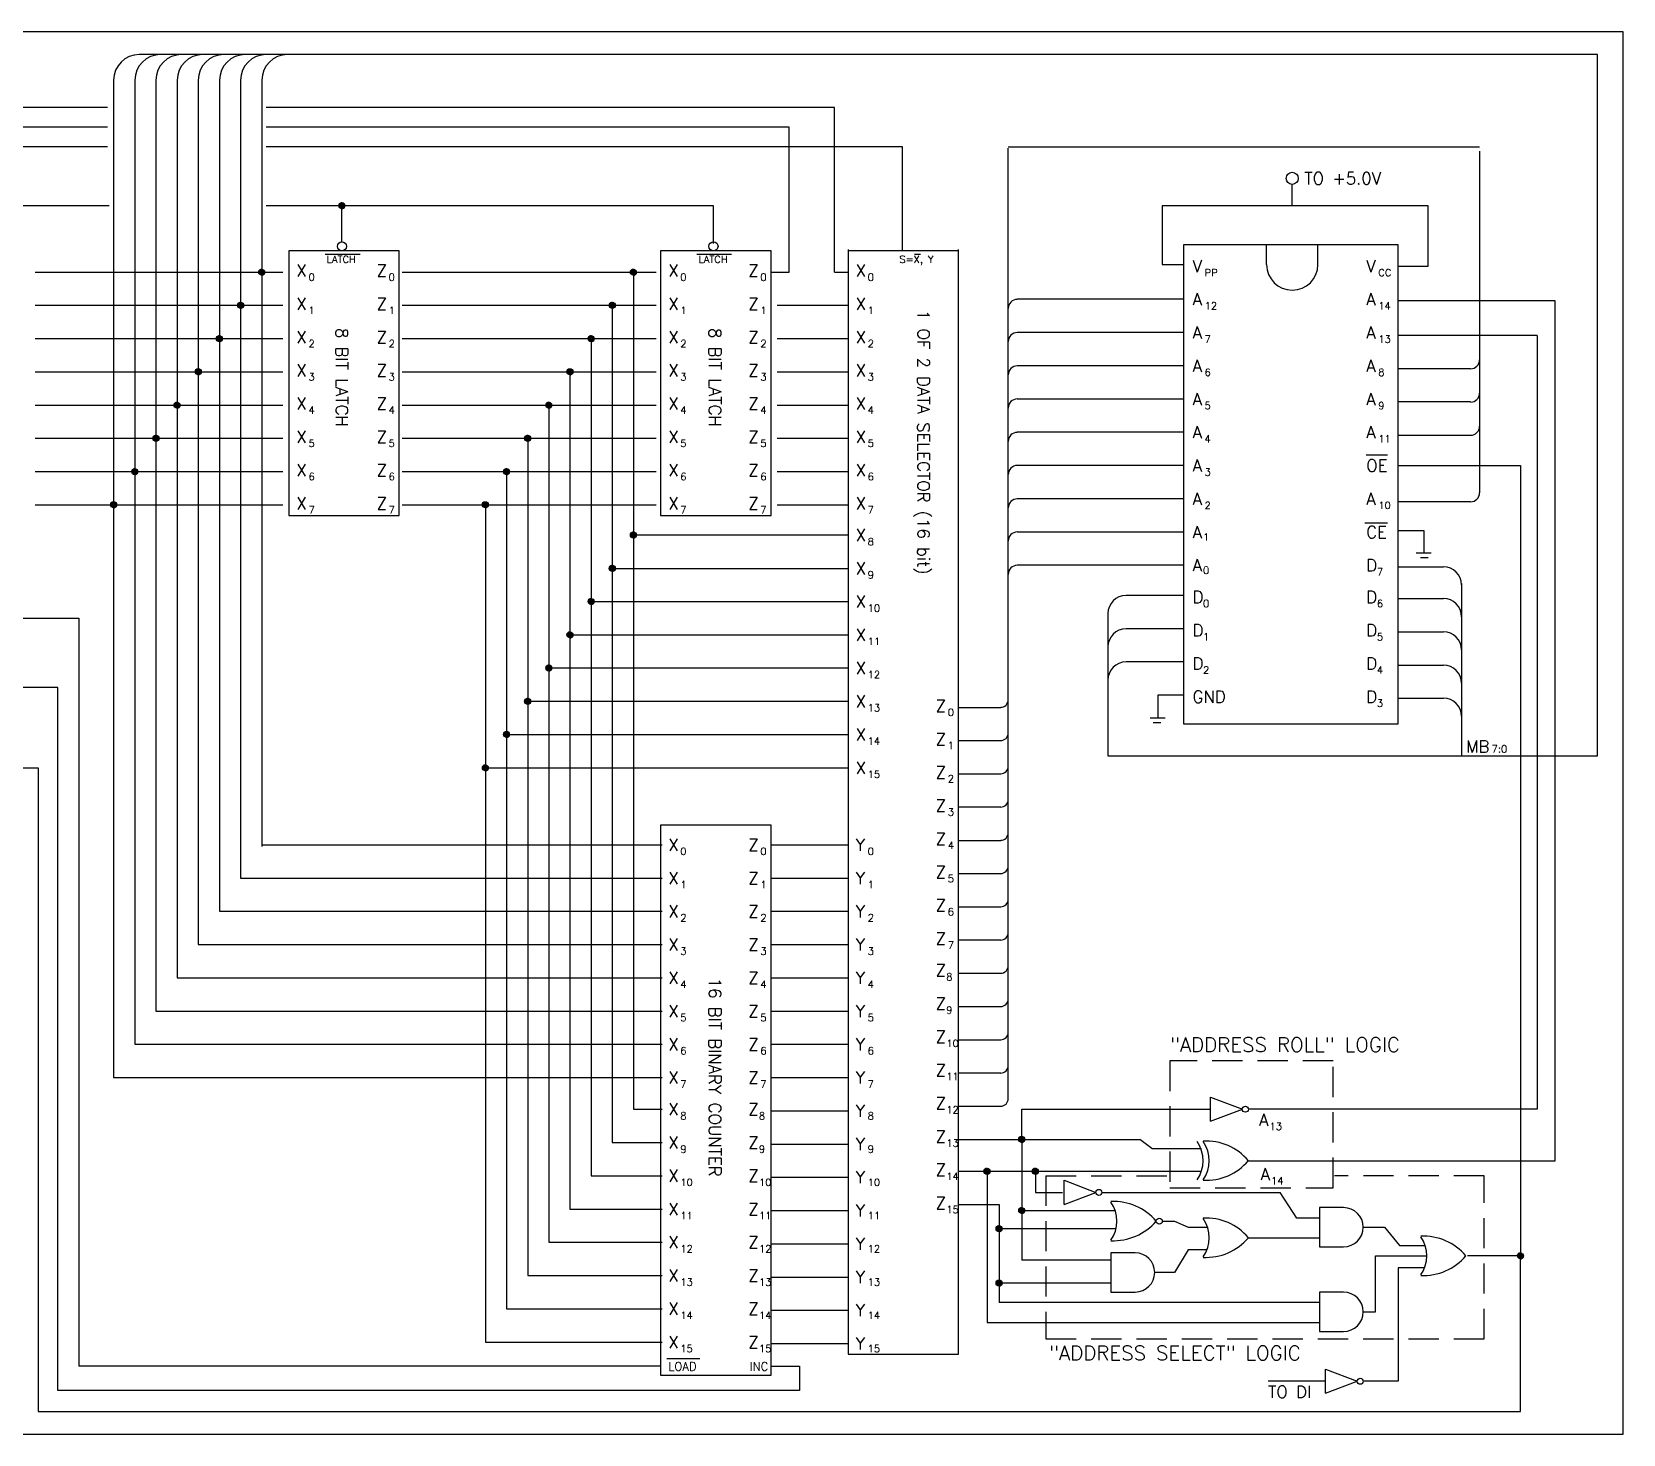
# Model space of a CAD drawing. Extents: x 0 to 223, y 0 to 116.
# Drawn here: x 91.2 to 222.9, y 0 to 116 of the extents above; entities that cross this region are included whole.
import ezdxf

# ---------------------------------------------------------------- set-up
doc = ezdxf.new("R2010")
doc.units = 0
doc.linetypes.add('DASHED', pattern=[0.75, 0.5, -0.25])
doc.layers.get('0').update_dxf_attribs({"linetype": 'CONTINUOUS'})
doc.layers.add('DRAWLINES', color=7, linetype='CONTINUOUS')
doc.styles.get("Standard").update_dxf_attribs({"font": 'SIMPLEX.SHX', "height": 0.2})

# ---------------------------------------------------------------- blocks, each defined once
blk = doc.blocks.new('*X2')
at = {"color": 0, "linetype": 'CONTINUOUS'}
for p, q in [((31.75, 58.46), (32.04, 58.75)), ((31.75, 58.46), (32.04, 58.75)), ((31.75, 58.47), (32.03, 58.75)), ((31.75, 58.48), (32.02, 58.75)), ((31.75, 58.49), (32.01, 58.75)), ((31.75, 58.5), (32, 58.75)), ((31.75, 58.51), (31.99, 58.75)), ((31.75, 58.51), (31.99, 58.75)), ((31.75, 58.52), (31.98, 58.75)), ((31.75, 58.53), (31.97, 58.75)), ((31.75, 58.54), (31.96, 58.75)), ((31.76, 58.42), (32.08, 58.74)), ((31.76, 58.43), (32.07, 58.74)), ((31.76, 58.43), (32.07, 58.74)), ((31.76, 58.44), (32.06, 58.74)), ((31.76, 58.45), (32.05, 58.74)), ((31.76, 58.56), (31.94, 58.74)), ((31.76, 58.57), (31.93, 58.74)), ((31.76, 58.58), (31.92, 58.74)), ((31.77, 58.4), (32.1, 58.73)), ((31.77, 58.4), (32.1, 58.73)), ((31.77, 58.41), (32.09, 58.73)), ((31.77, 58.41), (32.09, 58.73)), ((31.77, 58.59), (31.91, 58.73)), ((31.78, 58.38), (32.12, 58.72)), ((31.78, 58.38), (32.12, 58.72)), ((31.78, 58.39), (32.11, 58.72)), ((31.78, 58.61), (31.89, 58.72)), ((31.79, 58.36), (32.14, 58.71)), ((31.79, 58.37), (32.13, 58.71)), ((31.79, 58.37), (32.13, 58.71)), ((31.79, 58.63), (31.87, 58.71)), ((31.8, 58.35), (32.15, 58.7)), ((31.8, 58.35), (32.15, 58.7)), ((31.8, 58.36), (32.14, 58.7)), ((31.81, 58.34), (32.16, 58.69)), ((31.81, 58.34), (32.16, 58.69)), ((31.81, 58.66), (31.84, 58.69)), ((31.82, 58.32), (32.18, 58.68)), ((31.82, 58.33), (32.17, 58.68)), ((31.82, 58.33), (32.17, 58.68)), ((31.83, 58.32), (32.18, 58.67)), ((31.83, 58.31), (32.19, 58.67)), ((31.84, 58.31), (32.19, 58.66)), ((31.84, 58.31), (32.19, 58.66)), ((31.85, 58.3), (32.2, 58.65)), ((31.85, 58.3), (32.2, 58.65)), ((31.86, 58.29), (32.21, 58.64)), ((31.86, 58.29), (32.21, 58.64)), ((31.87, 58.29), (32.21, 58.63)), ((31.87, 58.28), (32.22, 58.63)), ((31.88, 58.28), (32.22, 58.62)), ((31.89, 58.28), (32.22, 58.61)), ((31.89, 58.27), (32.23, 58.61)), ((31.9, 58.27), (32.23, 58.6)), ((31.9, 58.27), (32.23, 58.6)), ((31.91, 58.27), (32.23, 58.59)), ((31.92, 58.26), (32.24, 58.58)), ((31.92, 58.26), (32.24, 58.58)), ((31.93, 58.26), (32.24, 58.57)), ((31.94, 58.26), (32.24, 58.56)), ((31.94, 58.26), (32.24, 58.56)), ((31.95, 58.25), (32.25, 58.55)), ((31.96, 58.25), (32.25, 58.54)), ((31.97, 58.25), (32.25, 58.53)), ((31.97, 58.25), (32.25, 58.53)), ((31.98, 58.25), (32.25, 58.52)), ((31.99, 58.25), (32.25, 58.51)), ((32, 58.25), (32.25, 58.5)), ((32.01, 58.25), (32.25, 58.49)), ((32.02, 58.25), (32.25, 58.48)), ((32.03, 58.25), (32.25, 58.47)), ((32.04, 58.25), (32.25, 58.46)), ((32.05, 58.25), (32.25, 58.45)), ((32.06, 58.26), (32.24, 58.44)), ((32.07, 58.26), (32.24, 58.43)), ((32.08, 58.26), (32.24, 58.42)), ((32.1, 58.27), (32.23, 58.4)), ((32.12, 58.28), (32.22, 58.38)), ((32.14, 58.29), (32.21, 58.36))]:
    blk.add_line(p, q, dxfattribs=at)
blk = doc.blocks.new('TIEDOT')
at = {"layer": 'DRAWLINES', "linetype": 'CONTINUOUS'}
blk.add_circle((0, 0), 0.25, dxfattribs=at)
blk.add_blockref('*X2', (-32, -58.5), dxfattribs=at)

msp = doc.modelspace()

# ---------------------------------------------------------------- linework, layer by layer
at = {"layer": 'DRAWLINES', "linetype": 'CONTINUOUS'}
for p, q in [((220.75, 114.12), (100.12, 114.12)), ((220.75, 56.12), (220.75, 114.12)), ((98, 112), (98, 29.5)), ((99.75, 112), (99.75, 32.25)), ((101.5, 112), (101.5, 35)), ((103.25, 112), (103.25, 37.75)), ((105, 112), (105, 40.5)), ((106.75, 112), (106.75, 43.25)), ((108.5, 112), (108.5, 46)), ((110.25, 112), (110.25, 48.62)), ((97.5, 109.75), (68.38, 109.75)), ((157.62, 109.75), (110.62, 109.75)), ((157.62, 96.12), (157.62, 109.75)), ((97.5, 108.12), (68.38, 108.12)), ((153.88, 108.12), (110.62, 108.12)), ((153.88, 96.12), (153.88, 108.12)), ((97.5, 106.5), (52.12, 106.5)), ((163.25, 106.5), (110.62, 106.5)), ((163.25, 97.88), (163.25, 106.5)), ((172, 106.5), (211, 106.5)), ((172, 27.62), (172, 106.38)), ((211, 106.12), (211, 77.88)), ((195.5, 101.62), (195.5, 103.38)), ((97.62, 101.62), (86, 101.62)), ((147.62, 101.62), (110.62, 101.62)), ((116.88, 98.62), (116.88, 101.62)), ((147.62, 98.5), (147.62, 101.62)), ((206.75, 101.62), (184.75, 101.62)), ((184.75, 101.62), (184.75, 96.75)), ((206.75, 96.62), (206.75, 101.62)), ((115.5, 97.62), (118.38, 97.62)), ((146.25, 97.62), (149.12, 97.62)), ((158.75, 98), (158.75, 6.62)), ((167.88, 97.88), (158.75, 97.88)), ((164.25, 97.62), (164.75, 97.62)), ((167.88, 6.62), (167.88, 98)), ((193.38, 96.75), (193.38, 98.38)), ((197.62, 96.75), (197.62, 98.38)), ((91.5, 96.12), (112, 96.12)), ((110.25, 96.12), (110.25, 48.75)), ((121.88, 96.12), (142.88, 96.12)), ((141, 96.12), (141, 26.88)), ((152.38, 96.12), (153.88, 96.12)), ((157.62, 96.12), (158.75, 96.12)), ((184.75, 96.75), (186.5, 96.75)), ((204.25, 96.62), (206.75, 96.62)), ((186.5, 93.88), (172.75, 93.88)), ((217.25, 93.75), (204.25, 93.75)), ((217.25, 22.62), (217.25, 93.75)), ((91.5, 93.38), (112, 93.38)), ((108.5, 93.38), (108.5, 46)), ((121.88, 93.38), (142.88, 93.38)), ((139.25, 93.38), (139.25, 24.12)), ((152.88, 93.38), (158.75, 93.38)), ((186.5, 91.12), (172.75, 91.12)), ((215.75, 90.88), (204.25, 90.88)), ((215.75, 90.88), (215.75, 26.88)), ((91.5, 90.62), (112, 90.62)), ((106.75, 90.62), (106.75, 43.25)), ((121.88, 90.62), (142.88, 90.62)), ((137.5, 90.62), (137.5, 21.38)), ((152.88, 90.62), (158.75, 90.62)), ((186.5, 88.38), (172.75, 88.38)), ((91.5, 87.88), (112, 87.88)), ((105, 87.88), (105, 40.5)), ((121.88, 87.88), (142.88, 87.88)), ((135.75, 87.88), (135.75, 18.62)), ((152.88, 87.88), (158.75, 87.88)), ((210.25, 88.12), (204.25, 88.12)), ((186.5, 85.62), (172.75, 85.62)), ((91.5, 85.12), (112, 85.12)), ((103.25, 85.38), (103.25, 37.75)), ((121.88, 85.12), (142.88, 85.12)), ((134, 85.38), (134, 15.88)), ((152.88, 85.12), (158.75, 85.12)), ((210.25, 85.38), (204.25, 85.38)), ((91.5, 82.38), (112, 82.38)), ((101.5, 82.62), (101.5, 35)), ((121.88, 82.38), (142.88, 82.38)), ((132.25, 82.62), (132.25, 13.12)), ((152.88, 82.38), (158.75, 82.38)), ((186.5, 82.88), (172.75, 82.88)), ((210.25, 82.62), (204.25, 82.62)), ((201.62, 81), (203.38, 81)), ((91.5, 79.62), (112, 79.62)), ((99.75, 79.88), (99.75, 32.25)), ((121.88, 79.62), (142.88, 79.62)), ((130.5, 79.88), (130.5, 10.38)), ((152.88, 79.62), (158.75, 79.62)), ((186.5, 80.12), (172.75, 80.12)), ((204.25, 80.12), (214.38, 80.12)), ((214.38, 80.12), (214.38, 14.75)), ((91.5, 76.88), (112, 76.88)), ((121.88, 76.88), (142.88, 76.88)), ((128.75, 77.12), (128.75, 7.62)), ((152.88, 76.88), (158.75, 76.88)), ((186.5, 77.38), (172.75, 77.38)), ((210.25, 77.12), (204.25, 77.12)), ((201.5, 75.38), (203.38, 75.38)), ((141, 74.38), (158.75, 74.38)), ((186.5, 74.62), (172.75, 74.62)), ((204.25, 74.75), (206.38, 74.75)), ((206.38, 74.75), (206.38, 72.88)), ((207, 72.88), (205.75, 72.88)), ((206.75, 72.5), (206.12, 72.5)), ((139.25, 71.62), (158.75, 71.62)), ((186.5, 71.88), (172.75, 71.88)), ((204.25, 71.75), (208, 71.75)), ((209.5, 70.38), (209.5, 56.12)), ((137.5, 68.88), (158.75, 68.88)), ((186.5, 69.38), (181.75, 69.38)), ((204.25, 69.12), (208, 69.12)), ((85.5, 67.5), (95.12, 67.5)), ((95.12, 67.5), (95.12, 5.62)), ((180.25, 67.88), (180.25, 56.12)), ((135.75, 66.12), (158.75, 66.12)), ((186.5, 66.62), (181.75, 66.62)), ((204.25, 66.38), (208, 66.38)), ((134, 63.38), (158.75, 63.38)), ((186.5, 63.88), (181.75, 63.88)), ((204.25, 63.62), (208, 63.62)), ((93.38, 61.75), (85.5, 61.75)), ((93.38, 3.62), (93.38, 61.75)), ((132.25, 60.62), (158.75, 60.62)), ((186.5, 61.12), (184.38, 61.12)), ((184.38, 61.12), (184.38, 59.25)), ((204.25, 60.88), (208, 60.88)), ((167.88, 60.12), (171.38, 60.12)), ((183.75, 59.25), (185, 59.25)), ((184, 58.88), (184.62, 58.88)), ((130.5, 57.88), (158.75, 57.88)), ((167.88, 57.38), (171.38, 57.38)), ((180.25, 56.12), (220.75, 56.12)), ((56.25, 55.12), (91.75, 55.12)), ((91.75, 55.12), (91.75, 1.88)), ((128.75, 55.12), (158.75, 55.12)), ((167.88, 54.62), (171.38, 54.62)), ((167.88, 51.88), (171.38, 51.88)), ((143.25, 50.38), (143.25, 28.5)), ((152.38, 50.38), (143.25, 50.38)), ((152.38, 28.5), (152.38, 50.38)), ((110.25, 48.75), (143.38, 48.75)), ((152.38, 48.75), (158.75, 48.75)), ((167.88, 49.12), (171.38, 49.12)), ((167.88, 46.38), (171.38, 46.38)), ((108.5, 46), (143.38, 46)), ((152.38, 46), (158.75, 46)), ((167.88, 43.62), (171.38, 43.62)), ((106.75, 43.25), (143.38, 43.25)), ((152.38, 43.25), (158.75, 43.25)), ((167.88, 40.88), (171.38, 40.88)), ((105, 40.5), (143.38, 40.5)), ((152.38, 40.5), (158.75, 40.5)), ((103.25, 37.75), (143.38, 37.75)), ((152.38, 37.75), (158.75, 37.75)), ((167.88, 38.12), (171.38, 38.12)), ((101.5, 35), (143.38, 35)), ((152.38, 35), (158.75, 35)), ((167.88, 35.38), (171.38, 35.38)), ((99.75, 32.25), (143.38, 32.25)), ((152.38, 32.25), (158.75, 32.25)), ((167.88, 32.62), (171.38, 32.62)), ((98, 29.5), (143.38, 29.5)), ((152.38, 29.5), (158.75, 29.5)), ((167.88, 29.88), (171.38, 29.88)), ((143.25, 28.5), (143.25, 4.88)), ((152.38, 4.88), (152.38, 28.5)), ((188.75, 27.88), (191.38, 26.88)), ((188.75, 25.88), (188.75, 27.88)), ((141, 26.88), (143.38, 26.88)), ((152.38, 26.75), (158.75, 26.75)), ((167.88, 27.12), (171.38, 27.12)), ((173.12, 24.38), (173.12, 26.88)), ((173.12, 26.88), (188.75, 26.88)), ((188.75, 25.88), (191.38, 26.88)), ((215.75, 26.88), (191.88, 26.88)), ((139.25, 24.12), (143.38, 24.12)), ((152.38, 24), (158.75, 24)), ((167.88, 24.38), (182.88, 24.38)), ((173.12, 24.38), (173.12, 14.38)), ((183.88, 23.62), (182.88, 24.38)), ((183.88, 23.62), (188, 23.62)), ((191.88, 22.62), (217.25, 22.62)), ((137.5, 21.38), (143.38, 21.38)), ((152.38, 21.25), (158.75, 21.25)), ((167.88, 21.75), (182.88, 21.75)), ((170.25, 21.75), (170.25, 9.25)), ((174.25, 21.75), (174.25, 20)), ((182.88, 21.75), (187.88, 21.75)), ((174.25, 20), (176.5, 20)), ((176.62, 19), (176.62, 21)), ((176.62, 21), (179.25, 20)), ((176.62, 19), (179.25, 20)), ((179.75, 20), (194.5, 20)), ((195.88, 17.88), (194.5, 20)), ((135.75, 18.62), (143.38, 18.62)), ((152.38, 18.5), (158.75, 18.5)), ((167.88, 19), (171.25, 19)), ((171.25, 19), (171.25, 10.88)), ((173.12, 18.5), (180.88, 18.5)), ((197.75, 18.75), (197.75, 15.5)), ((199.75, 18.75), (197.75, 18.75)), ((184.75, 17.62), (185.75, 17.62)), ((185.75, 17.62), (186.88, 17.12)), ((186.88, 17.12), (188.5, 17.12)), ((197.75, 17.88), (195.88, 17.88)), ((201.38, 17.12), (203.12, 17.12)), ((203.12, 17.12), (204.38, 15.62)), ((134, 15.88), (143.38, 15.88)), ((171.25, 17), (180.88, 17)), ((191.88, 16.25), (197.75, 16.25)), ((152.38, 15.75), (158.75, 15.75)), ((182.5, 15), (180.5, 15)), ((180.5, 15), (180.5, 11.75)), ((186.88, 15.25), (185.75, 13.38)), ((188.38, 15.25), (186.88, 15.25)), ((197.75, 15.5), (199.75, 15.5)), ((202.38, 10.12), (202.38, 14.75)), ((202.38, 14.75), (206.62, 14.75)), ((204.38, 15.62), (206.5, 15.62)), ((214.38, 14.75), (210, 14.75)), ((214.38, 1.88), (214.38, 14.75)), ((180.5, 14.38), (173.12, 14.38)), ((185.75, 13.38), (184.12, 13.38)), ((206.38, 13.75), (204.25, 13.75)), ((204.25, 13.75), (204.25, 4.38)), ((132.25, 13.12), (143.38, 13.12)), ((152.38, 13), (158.75, 13)), ((180.5, 12.5), (171.25, 12.5)), ((197.75, 10.88), (171.25, 10.88)), ((180.5, 11.75), (182.5, 11.75)), ((199.75, 11.75), (197.75, 11.75)), ((197.75, 11.75), (197.75, 8.5)), ((130.5, 10.38), (143.38, 10.38)), ((152.38, 10.25), (158.75, 10.25)), ((170.25, 9.25), (197.75, 9.25)), ((201.38, 10.12), (202.38, 10.12)), ((197.75, 8.5), (199.75, 8.5)), ((128.75, 7.62), (143.38, 7.62)), ((152.38, 7.5), (158.75, 7.5)), ((158.75, 6.62), (167.88, 6.62)), ((143.25, 5.62), (95.12, 5.62)), ((143.75, 6.25), (146.5, 6.25)), ((152.38, 5.62), (154.75, 5.62)), ((154.75, 5.62), (154.75, 3.62)), ((198.25, 3.38), (198.25, 5.38)), ((198.25, 5.38), (200.88, 4.38)), ((143.25, 4.88), (152.38, 4.88)), ((198.25, 4.38), (193.5, 4.38)), ((198.25, 3.38), (200.88, 4.38)), ((204.25, 4.38), (201.38, 4.38)), ((154.75, 3.62), (93.38, 3.62)), ((91.75, 1.88), (214.38, 1.88))]:
    msp.add_line(p, q, dxfattribs=at)
at = {"layer": 'DRAWLINES', "linetype": 'DASHED', "ltscale": 5}
for p, q in [((175.12, 21.38), (185.38, 21.38)), ((175.12, 21.38), (175.12, 7.88)), ((211.38, 21.38), (199, 21.38)), ((211.38, 7.88), (211.38, 21.38)), ((175.12, 7.88), (211.38, 7.88))]:
    msp.add_line(p, q, dxfattribs=at)
at = {"layer": 'DRAWLINES', "linetype": 'CONTINUOUS'}
for points in [[(222.88, 0), (222.88, 116), (0, 116), (0, 0)], [(112.5, 97.88), (112.5, 76), (121.62, 76), (121.62, 97.88)], [(143.25, 97.88), (143.25, 76), (152.38, 76), (152.38, 97.88)], [(186.5, 98.38), (186.5, 58.75), (204.25, 58.75), (204.25, 98.38)]]:
    msp.add_lwpolyline(points, close=True, dxfattribs=at)
at = {"layer": 'DRAWLINES', "linetype": 'DASHED', "ltscale": 5}
msp.add_lwpolyline([(185.38, 30.88), (185.38, 20.38), (198.88, 20.38), (198.88, 30.88)], close=True, dxfattribs=at)
at = {"layer": 'DRAWLINES', "linetype": 'CONTINUOUS'}
for centre, radius in [((195.5, 103.88), 0.5), ((116.88, 98.25), 0.375), ((147.62, 98.25), 0.375), ((191.62, 26.88), 0.25), ((179.5, 20), 0.25), ((184.5, 17.62), 0.25), ((201.12, 4.38), 0.25)]:
    msp.add_circle(centre, radius, dxfattribs=at)
for centre, radius, start, end in [((100.12, 112), 2.12, 90, 180), ((101.88, 112), 2.12, 90, 180), ((103.62, 112), 2.12, 90, 180), ((105.38, 112), 2.12, 90, 180), ((107.12, 112), 2.12, 90, 180), ((108.88, 112), 2.12, 90, 180), ((110.62, 112), 2.12, 90, 180), ((112.38, 112), 2.12, 90, 180), ((195.5, 96.75), 2.12, 180, 0), ((172.75, 93.12), 0.75, 90, 180), ((172.75, 90.38), 0.75, 90, 180), ((172.75, 87.62), 0.75, 90, 180), ((210.25, 88.88), 0.75, 270, 0), ((172.75, 84.88), 0.75, 90, 180), ((210.25, 86.12), 0.75, 270, 0), ((210.25, 83.38), 0.75, 270, 0), ((172.75, 82.12), 0.75, 90, 180), ((172.75, 79.38), 0.75, 90, 180), ((210.25, 77.88), 0.75, 270, 0), ((172.75, 76.62), 0.75, 90, 180), ((172.75, 73.88), 0.75, 90, 180), ((172.75, 71.12), 0.75, 90, 180), ((208, 70.25), 1.5, 0, 90), ((181.75, 67.88), 1.5, 90, 180), ((208, 67.62), 1.5, 0, 90), ((181.75, 65.12), 1.5, 90, 180), ((208, 64.88), 1.5, 0, 90), ((181.75, 62.38), 1.5, 90, 180), ((208, 62.12), 1.5, 0, 90), ((171.38, 60.75), 0.625, 270, 0), ((208, 59.38), 1.5, 0, 90), ((171.38, 58), 0.625, 270, 0), ((171.38, 55.25), 0.625, 270, 0), ((171.38, 52.5), 0.625, 270, 0), ((171.38, 49.75), 0.625, 270, 0), ((171.38, 47), 0.625, 270, 0), ((171.38, 44.25), 0.625, 270, 0), ((171.38, 41.5), 0.625, 270, 0), ((171.38, 38.75), 0.625, 270, 0), ((171.38, 36), 0.625, 270, 0), ((171.38, 33.25), 0.625, 270, 0), ((171.38, 30.5), 0.625, 270, 0), ((171.38, 27.75), 0.625, 270, 0), ((185.38, 22.62), 2.75, 324.9032, 35.0968), ((188.35, 19.63), 4.62, 40.33, 92.8127), ((185.88, 22.62), 2.75, 324.9032, 35.0968), ((188.35, 25.62), 4.62, 267.1873, 319.67), ((180.73, 14.63), 4.62, 40.33, 92.8127), ((178.25, 17.62), 2.75, 324.9032, 35.0968), ((199.75, 17.12), 1.62, 270, 90), ((180.73, 20.62), 4.62, 267.1873, 319.67), ((188.35, 13.26), 4.62, 40.33, 92.8127), ((185.88, 16.25), 2.75, 324.9032, 35.0968), ((188.35, 19.24), 4.62, 267.1873, 319.67), ((206.35, 11.76), 4.62, 40.33, 92.8127), ((203.88, 14.75), 2.75, 324.9032, 35.0968), ((182.5, 13.38), 1.62, 270, 90), ((206.35, 17.74), 4.62, 267.1873, 319.67), ((199.75, 10.12), 1.62, 270, 90)]:
    msp.add_arc(centre, radius, start, end, dxfattribs=at)

# ---------------------------------------------------------------- block references
for p in [(116.88, 101.62), (110.25, 96.12), (141, 96.12), (108.5, 93.38), (139.25, 93.38), (106.75, 90.62), (137.5, 90.62), (105, 87.88), (135.75, 87.88), (103.25, 85.12), (134, 85.12), (101.5, 82.38), (132.25, 82.38), (99.75, 79.62), (130.5, 79.62), (98, 76.88), (128.75, 76.88), (141, 74.38), (139.25, 71.62), (137.5, 68.88), (135.75, 66.12), (134, 63.38), (132.25, 60.62), (130.5, 57.88), (128.75, 55.12), (173.12, 24.38), (170.25, 21.75), (174.25, 21.75), (173.12, 18.5), (171.25, 17), (214.38, 14.75), (171.25, 12.5)]:
    msp.add_blockref('TIEDOT', p, dxfattribs=at)

# ---------------------------------------------------------------- texts
at = {"layer": 'DRAWLINES', "linetype": 'DASHED'}
for s, height, p in [('TO +5.0V', 1, (196.5, 103.38)), ('X', 1, (113.12, 95.75)), ('Z', 1, (119.75, 95.75)), ('X', 1, (143.88, 95.75)), ('Z', 1, (150.5, 95.75)), ('X', 1, (159.38, 95.75)), ('V', 1, (187.25, 96.12)), ('PP', 0.6, (188.25, 95.78)), ('V', 1, (201.62, 96.12)), ('CC', 0.6, (202.62, 95.78)), ('0', 0.6, (114.12, 95.41)), ('0', 0.6, (120.75, 95.41)), ('0', 0.6, (144.88, 95.41)), ('0', 0.6, (151.5, 95.41)), ('0', 0.6, (160.38, 95.41)), ('X', 1, (113.12, 93)), ('Z', 1, (119.75, 93)), ('X', 1, (143.88, 93)), ('Z', 1, (150.5, 93)), ('X', 1, (159.38, 93)), ('A', 1, (187.25, 93.38)), ('12', 0.6, (188.25, 93.03)), ('A', 1, (201.62, 93.38)), ('14', 0.6, (202.62, 93.03)), ('1', 0.6, (114.12, 92.66)), ('1', 0.6, (120.75, 92.66)), ('1', 0.6, (144.88, 92.66)), ('1', 0.6, (151.5, 92.66)), ('1', 0.6, (160.38, 92.66)), ('X', 1, (113.12, 90.25)), ('Z', 1, (119.75, 90.25)), ('X', 1, (143.88, 90.25)), ('Z', 1, (150.5, 90.25)), ('X', 1, (159.38, 90.25)), ('A', 1, (187.25, 90.62)), ('7', 0.6, (188.25, 90.28)), ('A', 1, (201.62, 90.62)), ('13', 0.6, (202.62, 90.28)), ('2', 0.6, (114.12, 89.91)), ('2', 0.6, (120.75, 89.91)), ('2', 0.6, (144.88, 89.91)), ('2', 0.6, (151.5, 89.91)), ('2', 0.6, (160.38, 89.91)), ('X', 1, (113.12, 87.5)), ('Z', 1, (119.75, 87.5)), ('X', 1, (143.88, 87.5)), ('Z', 1, (150.5, 87.5)), ('X', 1, (159.38, 87.5)), ('A', 1, (187.25, 87.88)), ('A', 1, (201.62, 87.88)), ('3', 0.6, (114.12, 87.16)), ('3', 0.6, (120.75, 87.16)), ('3', 0.6, (144.88, 87.16)), ('3', 0.6, (151.5, 87.16)), ('3', 0.6, (160.38, 87.16)), ('6', 0.6, (188.25, 87.53)), ('8', 0.6, (202.62, 87.53)), ('X', 1, (113.12, 84.75)), ('Z', 1, (119.75, 84.75)), ('X', 1, (143.88, 84.75)), ('Z', 1, (150.5, 84.75)), ('X', 1, (159.38, 84.75)), ('A', 1, (187.25, 85.12)), ('A', 1, (201.62, 85.12)), ('4', 0.6, (114.12, 84.41)), ('4', 0.6, (120.75, 84.41)), ('4', 0.6, (144.88, 84.41)), ('4', 0.6, (151.5, 84.41)), ('4', 0.6, (160.38, 84.41)), ('5', 0.6, (188.25, 84.78)), ('9', 0.6, (202.62, 84.78)), ('X', 1, (113.12, 82)), ('Z', 1, (119.75, 82)), ('X', 1, (143.88, 82)), ('Z', 1, (150.5, 82)), ('X', 1, (159.38, 82)), ('A', 1, (187.25, 82.38)), ('A', 1, (201.62, 82.38)), ('5', 0.6, (114.12, 81.66)), ('5', 0.6, (120.75, 81.66)), ('5', 0.6, (144.88, 81.66)), ('5', 0.6, (151.5, 81.66)), ('5', 0.6, (160.38, 81.66)), ('4', 0.6, (188.25, 82.03)), ('11', 0.6, (202.62, 82.03)), ('A', 1, (187.25, 79.62)), ('OE', 1, (201.62, 79.62)), ('X', 1, (113.12, 79.25)), ('6', 0.6, (114.12, 78.91)), ('Z', 1, (119.75, 79.25)), ('6', 0.6, (120.75, 78.91)), ('X', 1, (143.88, 79.25)), ('6', 0.6, (144.88, 78.91)), ('Z', 1, (150.5, 79.25)), ('6', 0.6, (151.5, 78.91)), ('X', 1, (159.38, 79.25)), ('6', 0.6, (160.38, 78.91)), ('3', 0.6, (188.25, 79.28)), ('A', 1, (187.25, 76.88)), ('A', 1, (201.62, 76.88)), ('X', 1, (113.12, 76.5)), ('7', 0.6, (114.12, 76.16)), ('Z', 1, (119.75, 76.5)), ('7', 0.6, (120.75, 76.16)), ('X', 1, (143.88, 76.5)), ('7', 0.6, (144.88, 76.16)), ('Z', 1, (150.5, 76.5)), ('7', 0.6, (151.5, 76.16)), ('X', 1, (159.38, 76.5)), ('7', 0.6, (160.38, 76.16)), ('2', 0.6, (188.25, 76.53)), ('10', 0.6, (202.62, 76.53)), ('A', 1, (187.25, 74.12)), ('CE', 1, (201.62, 74.12)), ('X', 1, (159.38, 73.88)), ('8', 0.6, (160.38, 73.53)), ('1', 0.6, (188.12, 73.91)), ('X', 1, (159.38, 71.12)), ('9', 0.6, (160.38, 70.78)), ('A', 1, (187.25, 71.38)), ('0', 0.6, (188.12, 71.16)), ('D', 1, (201.62, 71.38)), ('7', 0.6, (202.5, 71.03)), ('X', 1, (159.38, 68.38)), ('10', 0.6, (160.38, 68.03)), ('D', 1, (187.25, 68.75)), ('0', 0.6, (188.12, 68.41)), ('D', 1, (201.62, 68.75)), ('6', 0.6, (202.5, 68.41)), ('X', 1, (159.38, 65.62)), ('11', 0.6, (160.38, 65.28)), ('D', 1, (187.25, 66)), ('1', 0.6, (188.12, 65.66)), ('D', 1, (201.62, 66)), ('5', 0.6, (202.5, 65.66)), ('X', 1, (159.38, 62.88)), ('D', 1, (187.25, 63.25)), ('2', 0.6, (188.12, 62.91)), ('D', 1, (201.62, 63.25)), ('4', 0.6, (202.5, 62.91)), ('12', 0.6, (160.38, 62.53)), ('X', 1, (159.38, 60.12)), ('Z', 1, (166, 59.75)), ('GND', 1, (187.25, 60.5)), ('D', 1, (201.62, 60.5)), ('3', 0.6, (202.5, 60.16)), ('13', 0.6, (160.38, 59.78)), ('0', 0.6, (167, 59.41)), ('X', 1, (159.38, 57.38)), ('Z', 1, (166, 57)), ('14', 0.6, (160.38, 57.03)), ('1', 0.6, (167, 56.66)), ('X', 1, (159.38, 54.62)), ('15', 0.6, (160.38, 54.28)), ('Z', 1, (166, 54.25)), ('2', 0.6, (167, 53.91)), ('Z', 1, (166, 51.5)), ('3', 0.6, (167, 51.16)), ('X', 1, (143.88, 48.25)), ('Z', 1, (150.5, 48.25)), ('Y', 1, (159.38, 48.25)), ('Z', 1, (166, 48.75)), ('4', 0.6, (167, 48.41)), ('0', 0.6, (144.88, 47.91)), ('0', 0.6, (151.5, 47.91)), ('0', 0.6, (160.38, 47.91)), ('X', 1, (143.88, 45.5)), ('Z', 1, (150.5, 45.5)), ('Y', 1, (159.38, 45.5)), ('Z', 1, (166, 46)), ('5', 0.6, (167, 45.66)), ('1', 0.6, (144.88, 45.16)), ('1', 0.6, (151.5, 45.16)), ('1', 0.6, (160.38, 45.16)), ('X', 1, (143.88, 42.75)), ('Z', 1, (150.5, 42.75)), ('Y', 1, (159.38, 42.75)), ('Z', 1, (166, 43.25)), ('6', 0.6, (167, 42.91)), ('2', 0.6, (144.88, 42.41)), ('2', 0.6, (151.5, 42.41)), ('2', 0.6, (160.38, 42.41)), ('X', 1, (143.88, 40)), ('Z', 1, (150.5, 40)), ('Y', 1, (159.38, 40)), ('Z', 1, (166, 40.5)), ('3', 0.6, (144.88, 39.66)), ('3', 0.6, (151.5, 39.66)), ('3', 0.6, (160.38, 39.66)), ('7', 0.6, (167, 40.16)), ('X', 1, (143.88, 37.25)), ('Z', 1, (150.5, 37.25)), ('Y', 1, (159.38, 37.25)), ('Z', 1, (166, 37.88)), ('4', 0.6, (144.88, 36.91)), ('4', 0.6, (151.5, 36.91)), ('4', 0.6, (160.38, 36.91)), ('8', 0.6, (166.88, 37.53)), ('Z', 1, (166, 35.12)), ('X', 1, (143.88, 34.5)), ('5', 0.6, (144.88, 34.16)), ('Z', 1, (150.5, 34.5)), ('5', 0.6, (151.5, 34.16)), ('Y', 1, (159.38, 34.5)), ('5', 0.6, (160.38, 34.16)), ('9', 0.6, (166.88, 34.78)), ('Z', 1, (166, 32.38)), ('X', 1, (143.88, 31.75)), ('6', 0.6, (144.88, 31.41)), ('Z', 1, (150.5, 31.75)), ('6', 0.6, (151.5, 31.41)), ('Y', 1, (159.38, 31.75)), ('6', 0.6, (160.38, 31.41)), ('10', 0.6, (166.88, 32.03)), ('"ADDRESS ROLL" LOGIC', 1.2, (185.38, 31.62)), ('Z', 1, (166, 29.62)), ('X', 1, (143.88, 29)), ('7', 0.6, (144.88, 28.66)), ('Z', 1, (150.5, 29)), ('7', 0.6, (151.5, 28.66)), ('Y', 1, (159.38, 29)), ('7', 0.6, (160.38, 28.66)), ('11', 0.6, (166.88, 29.28)), ('Z', 1, (166, 26.88)), ('X', 1, (143.88, 26.38)), ('8', 0.6, (144.88, 26.03)), ('Z', 1, (150.5, 26.38)), ('8', 0.6, (151.38, 26.03)), ('Y', 1, (159.38, 26.25)), ('8', 0.6, (160.38, 26.03)), ('12', 0.6, (166.88, 26.53)), ('A', 1, (192.75, 25.5)), ('Z', 1, (166, 24.12)), ('13', 0.6, (193.62, 25.16)), ('X', 1, (143.88, 23.62)), ('9', 0.6, (144.88, 23.28)), ('Z', 1, (150.5, 23.62)), ('9', 0.6, (151.38, 23.28)), ('Y', 1, (159.38, 23.5)), ('9', 0.6, (160.38, 23.28)), ('13', 0.6, (166.88, 23.78)), ('X', 1, (143.88, 20.88)), ('10', 0.6, (144.88, 20.53)), ('Z', 1, (150.5, 20.88)), ('10', 0.6, (151.38, 20.53)), ('Y', 1, (159.38, 20.75)), ('10', 0.6, (160.38, 20.53)), ('Z', 1, (166, 21.38)), ('14', 0.6, (166.88, 21.03)), ('A', 1, (192.88, 21)), ('14', 0.6, (193.75, 20.66)), ('X', 1, (143.88, 18.12)), ('Z', 1, (150.5, 18.12)), ('Y', 1, (159.38, 18)), ('Z', 1, (166, 18.62)), ('15', 0.6, (166.88, 18.28)), ('11', 0.6, (144.88, 17.78)), ('11', 0.6, (151.38, 17.78)), ('11', 0.6, (160.38, 17.78)), ('X', 1, (143.88, 15.38)), ('Z', 1, (150.5, 15.38)), ('Y', 1, (159.38, 15.25)), ('12', 0.6, (144.88, 15.03)), ('12', 0.6, (151.38, 15.03)), ('12', 0.6, (160.38, 15.03)), ('X', 1, (143.88, 12.62)), ('Z', 1, (150.5, 12.62)), ('Y', 1, (159.38, 12.5)), ('13', 0.6, (144.88, 12.28)), ('13', 0.6, (151.38, 12.28)), ('13', 0.6, (160.38, 12.28)), ('X', 1, (143.88, 9.88)), ('Z', 1, (150.5, 9.88)), ('Y', 1, (159.38, 9.75)), ('14', 0.6, (144.88, 9.53)), ('14', 0.6, (151.38, 9.53)), ('14', 0.6, (160.38, 9.53)), ('X', 1, (143.88, 7.12)), ('Z', 1, (150.5, 7.12)), ('Y', 1, (159.38, 7)), ('15', 0.6, (144.88, 6.78)), ('15', 0.6, (151.38, 6.78)), ('15', 0.6, (160.38, 6.78)), ('"ADDRESS SELECT" LOGIC', 1.2, (175.38, 6.12))]:
    msp.add_text(s, height=height, dxfattribs=at).set_placement(p)
at = {"layer": 'DRAWLINES', "linetype": 'CONTINUOUS'}
for s, height, p in [('LATCH', 0.6, (115.62, 96.88)), ('LATCH', 0.6, (146.38, 96.88)), ('S=X, Y', 0.6, (163, 96.88)), ('MB', 1, (209.88, 56.38)), ('7:0', 0.6, (212, 56.38)), ('LOAD', 0.7, (143.88, 5.25)), ('INC', 0.7, (150.62, 5.25)), ('TO DI', 1, (193.5, 3))]:
    msp.add_text(s, height=height, dxfattribs=at).set_placement(p)
for s, p in [('1 OF 2 DATA SELECTOR (16 bit)', (164.5, 93)), ('8 BIT LATCH', (116.38, 91.5)), ('8 BIT LATCH', (147.25, 91.5)), ('16 BIT BINARY COUNTER', (147.25, 37.75))]:
    msp.add_text(s, height=1, rotation=270, dxfattribs=at).set_placement(p)

doc.saveas('drawing.dxf')
